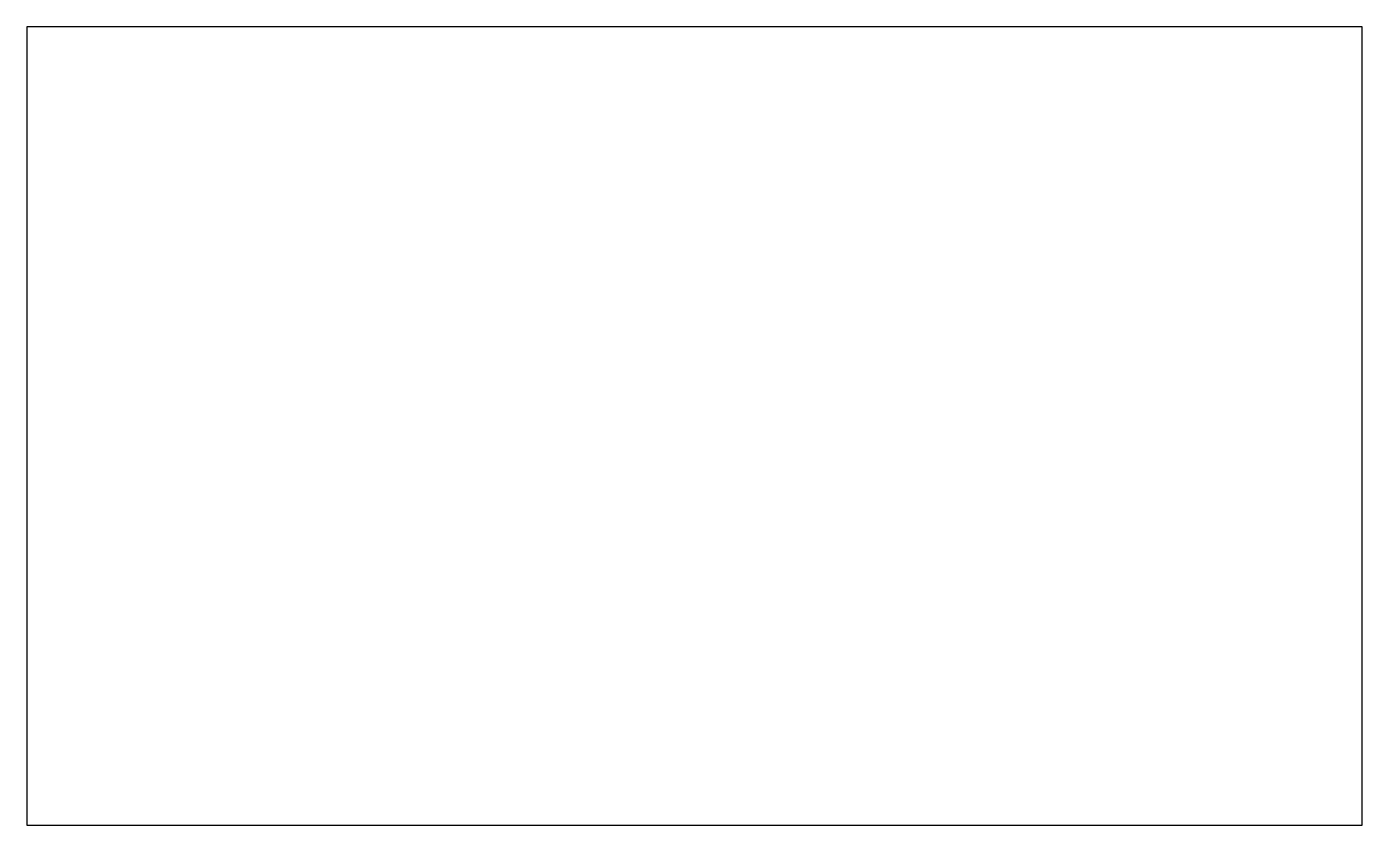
# Model space of a CAD drawing. Header units: millimetres. Extents: x 0 to 48.5, y -29 to 0.
import ezdxf

# ---------------------------------------------------------------- set-up
doc = ezdxf.new("R2010")
doc.units = ezdxf.units.MM

msp = doc.modelspace()

# ---------------------------------------------------------------- linework, layer by layer
at = {"color": 7, "linetype": 'Continuous', "lineweight": 25}
for p, q in [((0, 0), (0, -29)), ((48.5, 0), (0, 0)), ((48.5, -29), (48.5, 0)), ((0, -29), (48.5, -29))]:
    msp.add_line(p, q, dxfattribs=at)

doc.saveas('drawing.dxf')
